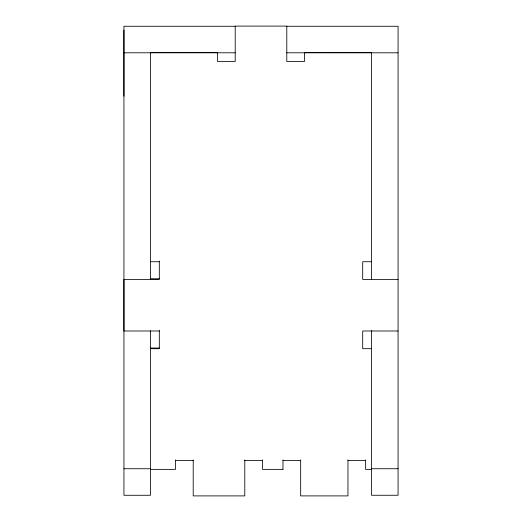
<?xml version="1.0" encoding="UTF-8"?>
<svg xmlns="http://www.w3.org/2000/svg" width="522" height="522" viewBox="0 0 522 522"><rect width="100%" height="100%" fill="white"/><g stroke="black" fill="none" stroke-linecap="round" stroke-linejoin="round"><path stroke-width="0.78" d="M235.207 26.27L123.929 26.27L123.929 96.178M286.787 26.27L398.064 26.27L398.071 495.261L371.54 495.261L371.54 330.57M123.929 52.794L235.207 52.794M286.787 52.794L398.071 52.813M150.46 261.724L159.308 261.724M371.533 261.724L362.692 261.724L362.692 279.414L398.071 279.414M150.466 278.774L159.308 278.774M159.308 330.994L123.936 330.994L123.936 279.414L159.308 279.414L159.308 261.091M398.071 330.994L362.692 330.994L362.692 348.683L371.533 348.683M150.466 348.043L159.308 348.043M150.46 348.683L159.308 348.683L159.308 330.361M175.516 460.528L193.205 460.528M244.785 460.528L262.475 460.528M282.976 460.528L300.665 460.528M347.952 460.528L365.641 460.528M123.936 468.73L150.466 468.743M371.54 468.73L398.071 468.73M150.46 469.369L175.522 469.369L175.522 459.889M282.983 469.369L262.475 469.369L262.475 459.889M371.54 469.369L365.641 469.369L365.641 459.889M371.54 279.779L371.533 52.631L304.476 52.631L304.476 61.472L286.793 61.472L286.793 26.1L235.207 26.1L235.207 61.472L217.524 61.472L217.524 52.631L150.46 52.631L150.466 279.616M347.959 459.889L347.952 495.9L300.665 495.9L300.665 459.889M282.976 459.889L282.976 469.369M244.792 459.889L244.785 495.9L193.205 495.9L193.205 459.889M150.466 330.694L150.466 495.274L123.936 495.274L123.936 30.106"/></g></svg>
